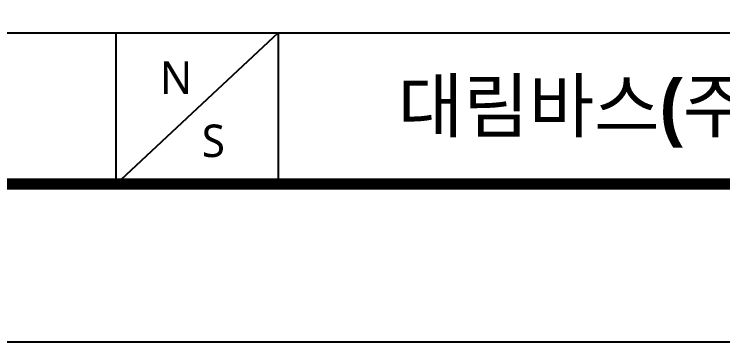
# Model space of a CAD drawing. Extents: x 16296680691 to 16296681342, y -37409617466 to -37409616989.
# Drawn here: x 16296680768.5 to 16296680860.3, y -37409617466.4 to -37409617424 of the extents above; entities that cross this region are included whole.
import ezdxf

# ---------------------------------------------------------------- set-up
doc = ezdxf.new("R2010")
doc.units = 0
doc.header["$LTSCALE"] = 10
doc.header["$MEASUREMENT"] = 0
doc.layers.get('0').update_dxf_attribs({"linetype": 'CONTINUOUS'})
doc.styles.add('Daelim Dimension', font='')
doc.styles.get('Daelim Dimension').set_extended_font_data('NanumGothic')

msp = doc.modelspace()

# ---------------------------------------------------------------- linework, layer by layer
at = {"color": 5}
msp.add_line((16296680701.36825, -37409617426.394737), (16296681225.555531, -37409617426.394737), dxfattribs=at)
at = {"color": 5, "ltscale": 40}
for p, q in [((16296680781.718941, -37409617426.394737), (16296680781.718941, -37409617446.011093)), ((16296680781.718941, -37409617426.394737), (16296680781.718941, -37409617446.011093)), ((16296680802.713289, -37409617426.394737), (16296680781.718941, -37409617446.011093)), ((16296680802.713289, -37409617426.394737), (16296680781.718941, -37409617446.011093)), ((16296680802.713289, -37409617426.394737), (16296680802.713289, -37409617446.011093)), ((16296680802.713289, -37409617426.394737), (16296680802.713289, -37409617446.011093))]:
    msp.add_line(p, q, dxfattribs=at)
at = {"ltscale": 0.5}
msp.add_lwpolyline([(16296680690.900061, -37409617466.361633), (16296681341.900061, -37409617466.361633), (16296681341.900061, -37409616989.361633), (16296680690.900061, -37409616989.361633)], close=True, dxfattribs=at)
at = {"color": 5, "linetype": 'ByBlock', "lineweight": 200, "const_width": 1.5}
msp.add_lwpolyline([(16296680701.36825, -37409617445.936913), (16296681331.36825, -37409617445.936913), (16296681331.36825, -37409617000.436913), (16296680701.36825, -37409617000.436913)], close=True, dxfattribs=at)

# ---------------------------------------------------------------- texts
at = {"char_height": 4.204124, "width": 5.86731056, "attachment_point": 1, "style": 'Daelim Dimension'}
for s, insert in [('N', (16296680787.429131, -37409617430.072456)), ('S', (16296680792.83527, -37409617438.249977))]:
    msp.add_mtext(s, dxfattribs=dict(at, insert=insert))
at = {"color": 2, "insert": (16296680818.240511, -37409617432.440857), "char_height": 6.75662715, "width": 323.90907206, "attachment_point": 1, "style": 'Daelim Dimension'}
msp.add_mtext('{\\fPretendard Variable SemiBold|b0|i0|c129|p2;대림바스(주)}_Parts_Accessory_{\\fGulim|b0|i0|c129|p50;수건걸이}_DL A2402SN', dxfattribs=at)

doc.saveas('drawing.dxf')
